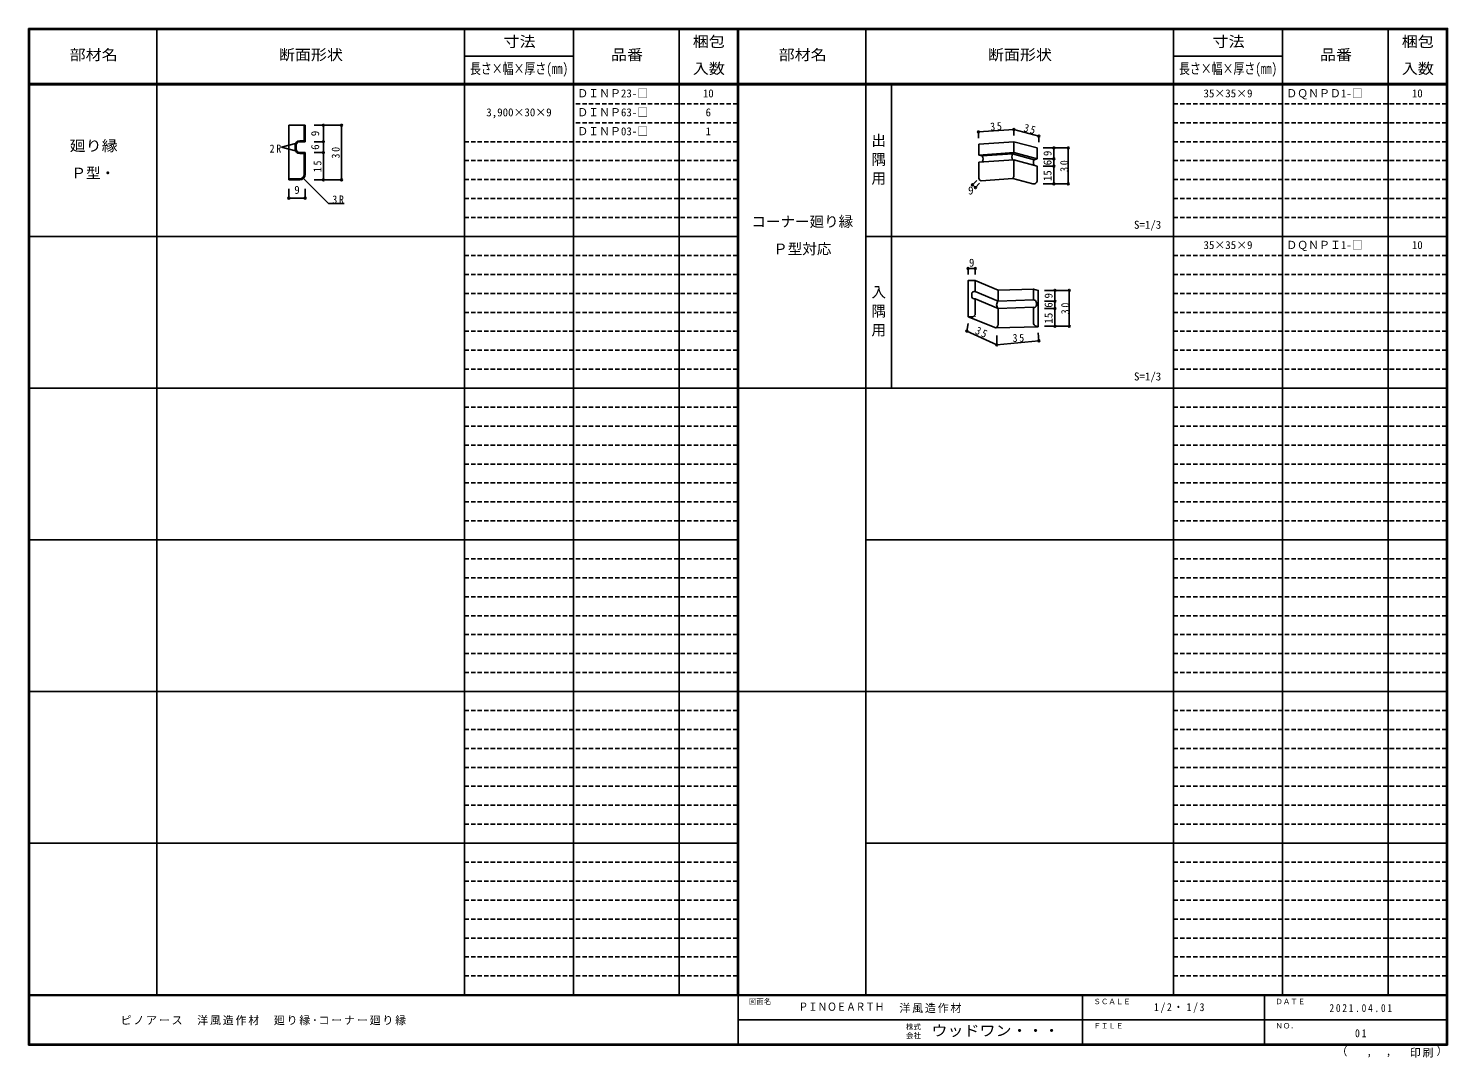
# Model space of a CAD drawing. Units: millimetres, scale not verified, with parts at other scales. Extents: x -600 to 570, y -431 to 418.
import ezdxf
from ezdxf.enums import TextEntityAlignment as Align

# ---------------------------------------------------------------- set-up
doc = ezdxf.new("R2010")
doc.units = ezdxf.units.MM
doc.header["$LTSCALE"] = 3
doc.header["$PDMODE"] = 32
doc.header["$PDSIZE"] = 1.5
doc.linetypes.add('DASHED1', pattern=[1.8, 1.2, -0.6])
for name, color, linetype in [('0-4', 3, 'Continuous'), ('0-A', 7, 'Continuous'), ('0-B', 7, 'Continuous'), ('1-4', 3, 'Continuous'), ('1-A', 7, 'Continuous'), ('1-B', 7, 'Continuous'), ('F-1', 7, 'DASHED1'), ('F-A', 7, 'Continuous')]:
    doc.layers.add(name, color=color, linetype=linetype)
doc.styles.add('ＭＳ ゴシック', font='')
doc.styles.get('ＭＳ ゴシック').set_extended_font_data('MS Gothic')

msp = doc.modelspace()

# ---------------------------------------------------------------- linework, layer by layer
at = {"layer": '0-4'}
for p, q in [((-385.309, 337.653), (-371.809, 337.653)), ((-385.309, 292.653), (-385.309, 337.653)), ((-372.559, 337.653), (-372.559, 324.903)), ((-371.809, 337.653), (-371.809, 324.153)), ((-380.059, 318.153), (-380.059, 321.153)), ((-379.309, 318.153), (-379.309, 321.153)), ((-376.309, 324.903), (-372.559, 324.903)), ((-376.309, 324.153), (-371.809, 324.153)), ((-376.309, 315.153), (-371.809, 315.153)), ((-376.309, 314.403), (-372.559, 314.403)), ((-372.559, 297.153), (-372.559, 314.403)), ((-371.809, 297.153), (-371.809, 315.153)), ((-376.309, 293.403), (-385.309, 293.403)), ((-376.309, 292.653), (-385.309, 292.653))]:
    msp.add_line(p, q, dxfattribs=at)
for centre, radius, start, end in [((-376.309, 321.153), 3.75, 90, 180), ((-376.309, 318.153), 3.75, 180, 270), ((-376.309, 321.153), 3, 90, 180), ((-376.309, 318.153), 3, 180, 270), ((-376.309, 297.153), 3.75, 270, 0), ((-376.309, 297.153), 4.5, 270, 0)]:
    msp.add_arc(centre, radius, start, end, dxfattribs=at)
at = {"layer": '0-B', "color": 4}
for p, q in [((-341.809, 337.653), (-364.309, 337.653)), ((-356.809, 337.653), (-356.809, 292.653)), ((-379.759, 322.623), (-391.309, 319.653)), ((-379.762, 316.691), (-391.309, 319.653)), ((-356.809, 324.153), (-364.309, 324.153)), ((-356.809, 315.153), (-364.309, 315.153)), ((-374.434, 294.903), (-352.642, 273.111)), ((-385.309, 277.653), (-385.309, 285.153)), ((-371.809, 277.653), (-371.809, 285.153)), ((-385.309, 277.653), (-371.809, 277.653)), ((-352.642, 273.111), (-339.679, 273.111))]:
    msp.add_line(p, q, dxfattribs=at)
msp.add_lwpolyline([(-341.809, 337.653), (-341.809, 292.653), (-364.309, 292.653)], dxfattribs=at)
at = {"layer": '0-B'}
for p in [(-356.809, 337.653), (-341.809, 337.653), (-356.809, 324.153), (-356.809, 315.153), (-356.809, 292.653), (-341.809, 292.653), (-385.309, 277.653), (-371.809, 277.653)]:
    msp.add_point(p, dxfattribs=at)
at = {"layer": '1-4'}
for p, q in [((183.566, 322.15), (212.376, 324.147)), ((212.376, 324.147), (231.695, 318.971)), ((212.376, 315.147), (212.376, 324.147)), ((231.695, 309.971), (231.695, 318.971)), ((186.162, 312.455), (183.566, 313.15)), ((212.376, 309.147), (183.566, 307.15)), ((183.566, 294.15), (183.566, 307.15)), ((186.162, 312.455), (211.311, 314.042)), ((212.376, 315.147), (231.695, 309.971)), ((212.376, 296.147), (212.376, 309.147)), ((212.376, 309.147), (231.695, 303.971)), ((229.099, 309.275), (231.695, 309.971)), ((185.566, 291.854), (211.48, 293.851)), ((228.177, 289.377), (211.48, 293.851)), ((231.695, 291.577), (231.695, 303.971)), ((179.657, 200.661), (180.655, 200.661)), ((180.655, 200.661), (180.655, 209.661)), ((180.655, 209.661), (199.545, 201.674)), ((180.655, 200.661), (199.545, 192.674)), ((228.545, 202.674), (199.545, 201.674)), ((199.545, 201.674), (199.545, 192.674)), ((177.657, 196.661), (177.657, 198.661)), ((179.657, 194.661), (180.655, 194.661)), ((180.655, 194.661), (199.545, 186.674)), ((180.655, 182.661), (180.655, 194.661)), ((228.545, 193.674), (199.545, 192.674)), ((228.545, 187.674), (199.545, 186.674)), ((229.562, 193.402), (228.545, 193.674)), ((228.545, 174.976), (228.545, 187.674)), ((228.779, 187.612), (228.545, 187.674)), ((231.045, 189.35), (231.045, 191.47)), ((174.655, 179.661), (197.545, 170.603)), ((177.655, 179.661), (174.655, 179.661)), ((180.655, 179.661), (180.655, 180.005)), ((199.545, 186.674), (199.545, 174.674)), ((232.545, 171.603), (197.545, 170.603)), ((230.768, 172.079), (232.545, 171.603))]:
    msp.add_line(p, q, dxfattribs=at)
for points in [[(212.376, 315.147), (183.566, 313.15), (183.566, 322.15)], [(212.376, 315.147), (211.311, 314.042), (229.099, 309.275)], [(174.655, 179.661), (174.655, 209.661), (180.655, 209.661)], [(232.545, 171.603), (232.545, 201.603), (228.545, 202.674), (228.545, 193.674)]]:
    msp.add_lwpolyline(points, dxfattribs=at)
for centre, radius, start, end in [((182.91, 309.892), 4.14, 321.7629, 38.2371), ((217.762, 311.564), 6.911, 158.98988, 201.01012), ((233.076, 306.971), 4.596, 149.90558, 210.09442), ((186.101, 294.339), 2.542, 184.27062, 257.85144), ((209.772, 295.841), 2.622, 310.64563, 6.71137), ((228.743, 292.385), 3.061, 259.35347, 344.68721), ((179.657, 198.661), 2, 90, 180), ((179.657, 196.661), 2, 180, 270), ((202.101, 189.674), 3.942, 130.43692, 229.56308), ((229.245, 189.35), 1.8, 255, 0), ((229.045, 191.47), 2, 0, 75), ((177.655, 182.661), 3, 270, 0), ((195.056, 174.352), 4.5, 303.57205, 4.10892), ((231.545, 174.976), 3, 180, 255)]:
    msp.add_arc(centre, radius, start, end, dxfattribs=at)
at = {"layer": '1-B', "color": 4}
for p, q in [((183.221, 332.15), (212.376, 334.171)), ((183.221, 327.138), (183.221, 332.15)), ((212.376, 334.171), (232.989, 328.648)), ((212.376, 329.159), (212.376, 334.171)), ((232.989, 323.8), (232.989, 328.648)), ((257.272, 318.971), (236.695, 318.971)), ((245.431, 318.971), (245.431, 289.377)), ((257.272, 318.971), (257.272, 289.377)), ((245.431, 309.971), (236.695, 309.971)), ((245.431, 303.971), (236.695, 303.971)), ((178.369, 288.55), (181.77, 292.215)), ((178.369, 288.55), (180.806, 286.288)), ((180.806, 286.288), (184.208, 289.953)), ((257.272, 289.377), (236.695, 289.377)), ((174.655, 219.661), (180.655, 219.661)), ((174.655, 219.661), (174.655, 214.661)), ((180.655, 219.661), (180.655, 214.661)), ((258.122, 201.603), (237.545, 201.603)), ((246.281, 201.603), (246.281, 172.009)), ((258.122, 201.603), (258.122, 172.009)), ((246.281, 192.603), (237.545, 192.603)), ((246.281, 186.603), (237.545, 186.603)), ((174.655, 174.284), (173.671, 168.094)), ((173.671, 168.094), (198.277, 156.71)), ((198.277, 164.436), (198.277, 156.701)), ((232.545, 166.601), (233.05, 160.048)), ((258.122, 172.009), (237.545, 172.009)), ((198.277, 156.701), (233.05, 160.048))]:
    msp.add_line(p, q, dxfattribs=at)
at = {"layer": '1-B'}
for p in [(183.221, 332.15), (212.376, 334.171), (232.989, 328.648), (245.431, 318.971), (257.272, 318.971), (245.431, 309.971), (245.431, 303.971), (178.369, 288.55), (180.806, 286.288), (245.431, 289.377), (257.272, 289.377), (174.655, 219.661), (180.655, 219.661), (246.281, 201.603), (258.122, 201.603), (246.281, 192.603), (246.281, 186.603), (173.671, 168.094), (246.281, 172.009), (258.122, 172.009), (198.277, 156.71), (233.05, 160.048)]:
    msp.add_point(p, dxfattribs=at)
at = {"layer": 'F-1', "color": 6, "linetype": 'Continuous'}
for p, q in [((-600, 417.5), (-600, -420.5)), ((-600, 417), (570, 417)), ((-600, 416.5), (570, 416.5)), ((-599.5, 417.5), (-599.5, -420.5)), ((-599, 417.5), (-599, -420.5)), ((-15.5, 417.505), (-15.5, -379.5)), ((-15, 417.5), (-15, -379.5)), ((-14.5, 417.505), (-14.5, -379.5)), ((569, 417.5), (569, -420.5)), ((569.5, 417.5), (569.5, -420.5)), ((570, 372), (-600, 372)), ((570, 371), (-600, 371)), ((570, -379), (-600, -379)), ((570, -379.5), (-600, -379.5)), ((-15, -379.5), (-15, -419.5)), ((269, -379.5), (269, -419.5)), ((419, -379.5), (419, -419.5)), ((-15, -399.5), (569, -399.501)), ((570, -419.5), (-600, -419.5)), ((570, -420), (-600, -420)), ((570, -420.5), (-600, -420.5))]:
    msp.add_line(p, q, dxfattribs=at)
at = {"layer": 'F-1', "linetype": 'Continuous'}
for p, q in [((-494, 417.5), (-494, -379)), ((-240.5, 417.505), (-240.5, -379.5)), ((-150.5, 417.5), (-150.5, -379.505)), ((-63.5, 417.5), (-63.5, -379.505)), ((90.5, 417.505), (90.5, -379.5)), ((344, 417.5), (344, -379)), ((434, 417.5), (434, -379.505)), ((521, 417.5), (521, -379.505)), ((-240.5, 394.745), (-150.5, 394.745)), ((344, 394.745), (434, 394.745)), ((111.5, 371), (111.5, 121)), ((-14.5, 246), (-599, 246)), ((569, 246), (90.5, 246)), ((569, 121), (-599, 121)), ((-14.5, -4), (-599, -4)), ((569, -4), (90.5, -4)), ((569, -129), (-599, -129)), ((-14.5, -254), (-599, -254)), ((569, -254), (90.5, -254))]:
    msp.add_line(p, q, dxfattribs=at)
at = {"layer": 'F-1'}
for p, q in [((-15.5, 355.375), (-150.5, 355.375)), ((569, 355.375), (344, 355.375)), ((-15.5, 339.75), (-150.5, 339.75)), ((569, 339.75), (344, 339.75)), ((-15.5, 324.125), (-240.5, 324.125)), ((569, 324.125), (344, 324.125)), ((-15.5, 308.5), (-240.5, 308.5)), ((569, 308.5), (344, 308.5)), ((-15.5, 292.875), (-240.5, 292.875)), ((569, 292.875), (344, 292.875)), ((-15.5, 277.25), (-240.5, 277.25)), ((569, 277.25), (344, 277.25)), ((-15.5, 261.625), (-240.5, 261.625)), ((569, 261.625), (344, 261.625)), ((-15.5, 230.375), (-240.5, 230.375)), ((569, 230.375), (344, 230.375)), ((-15.5, 214.75), (-240.5, 214.75)), ((569, 214.75), (344, 214.75)), ((-15.5, 199.125), (-240.5, 199.125)), ((569, 199.125), (344, 199.125)), ((-15.5, 183.5), (-240.5, 183.5)), ((569, 183.5), (344, 183.5)), ((-15.5, 167.875), (-240.5, 167.875)), ((569, 167.875), (344, 167.875)), ((-15.5, 152.25), (-240.5, 152.25)), ((569, 152.25), (344, 152.25)), ((-15.5, 136.625), (-240.5, 136.625)), ((569, 136.625), (344, 136.625)), ((-15.5, 105.375), (-240.5, 105.375)), ((569, 105.375), (344, 105.375)), ((-15.5, 89.75), (-240.5, 89.75)), ((569, 89.75), (344, 89.75)), ((-15.5, 74.125), (-240.5, 74.125)), ((569, 74.125), (344, 74.125)), ((-15.5, 58.5), (-240.5, 58.5)), ((569, 58.5), (344, 58.5)), ((-15.5, 42.875), (-240.5, 42.875)), ((569, 42.875), (344, 42.875)), ((-15.5, 27.25), (-240.5, 27.25)), ((569, 27.25), (344, 27.25)), ((-15.5, 11.625), (-240.5, 11.625)), ((569, 11.625), (344, 11.625)), ((-15.5, -19.625), (-240.5, -19.625)), ((569, -19.625), (344, -19.625)), ((-15.5, -35.25), (-240.5, -35.25)), ((569, -35.25), (344, -35.25)), ((-15.5, -50.875), (-240.5, -50.875)), ((569, -50.875), (344, -50.875)), ((-15.5, -66.5), (-240.5, -66.5)), ((569, -66.5), (344, -66.5)), ((-15.5, -82.125), (-240.5, -82.125)), ((569, -82.125), (344, -82.125)), ((-15.5, -97.75), (-240.5, -97.75)), ((569, -97.75), (344, -97.75)), ((-15.5, -113.375), (-240.5, -113.375)), ((569, -113.375), (344, -113.375)), ((-15.5, -144.625), (-240.5, -144.625)), ((569, -144.625), (344, -144.625)), ((-15.5, -160.25), (-240.5, -160.25)), ((569, -160.25), (344, -160.25)), ((-15.5, -175.875), (-240.5, -175.875)), ((569, -175.875), (344, -175.875)), ((-15.5, -191.5), (-240.5, -191.5)), ((569, -191.5), (344, -191.5)), ((-15.5, -207.125), (-240.5, -207.125)), ((569, -207.125), (344, -207.125)), ((-15.5, -222.75), (-240.5, -222.75)), ((569, -222.75), (344, -222.75)), ((-15.5, -238.375), (-240.5, -238.375)), ((569, -238.375), (344, -238.375)), ((-15.5, -269.625), (-240.5, -269.625)), ((569, -269.625), (344, -269.625)), ((-15.5, -285.25), (-240.5, -285.25)), ((569, -285.25), (344, -285.25)), ((-15.5, -300.875), (-240.5, -300.875)), ((569, -300.875), (344, -300.875)), ((-15.5, -316.5), (-240.5, -316.5)), ((569, -316.5), (344, -316.5)), ((-15.5, -332.125), (-240.5, -332.125)), ((569, -332.125), (344, -332.125)), ((-15.5, -347.75), (-240.5, -347.75)), ((569, -347.75), (344, -347.75)), ((-15.5, -363.375), (-240.5, -363.375)), ((569, -363.375), (344, -363.375))]:
    msp.add_line(p, q, dxfattribs=at)
at = {"layer": 'F-1', "color": 6, "linetype": 'Continuous'}
msp.add_lwpolyline([(-600, 417.5), (570, 417.5), (570, -420.5)], dxfattribs=at)

# ---------------------------------------------------------------- texts
at = {"layer": '0-A', "style": 'ＭＳ ゴシック'}
for s, height, p in [('ＤＩＮＰ23-□', 6.598, (-147.5, 358.688)), ('10', 6.598, (-44, 358.688)), ('3,900×30×9', 6.598, (-222.5, 343.063)), ('ＤＩＮＰ63-□', 6.598, (-147.5, 343.063)), ('6', 6.598, (-41.75, 343.063)), ('ＤＩＮＰ03-□', 6.598, (-147.5, 327.438)), ('1', 6.598, (-41.75, 327.438)), ('Ｐ型・', 8.798, (-564.5, 291.25)), ('コーナー廻り縁', 8.798, (-4, 251.25)), ('Ｐ型対応', 8.798, (14, 228.75))]:
    msp.add_text(s, height=height, dxfattribs=at).set_placement(p, align=Align.BOTTOM_LEFT)
at = {"layer": '0-A', "style": 'ＭＳ ゴシック', "width": 1.1}
msp.add_text('廻り縁', height=8.798, dxfattribs=at).set_placement((-566, 313.75), align=Align.BOTTOM_LEFT)
at = {"layer": '0-B', "style": 'ＭＳ ゴシック'}
for s, p in [('9', (-358.309, 328.653)), ('6', (-358.309, 317.403))]:
    msp.add_text(s, height=6.598, rotation=90, dxfattribs=at).set_placement(p, align=Align.BOTTOM_LEFT)
msp.add_text('9', height=6.598, dxfattribs=at).set_placement((-380.809, 279.153), align=Align.BOTTOM_LEFT)
at = {"layer": '0-B', "char_height": 6.598, "attachment_point": 7, "style": 'ＭＳ ゴシック'}
for s, insert in [('\\T1.36;\\W0.9;2R', (-401.059, 315.153)), ('\\T1.36;\\W0.9;3R', (-349.429, 273.111))]:
    msp.add_mtext(s, dxfattribs=dict(at, insert=insert))
at = {"layer": '0-B', "char_height": 6.598, "attachment_point": 7, "rotation": 90, "style": 'ＭＳ ゴシック'}
for s, insert in [('\\T1.36;\\W0.9;30', (-343.309, 310.278)), ('\\T1.36;\\W0.9;15', (-358.309, 299.028))]:
    msp.add_mtext(s, dxfattribs=dict(at, insert=insert))
at = {"layer": '1-A', "style": 'ＭＳ ゴシック'}
for s, height, p in [('35×35×9', 6.598, (368.75, 358.688)), ('ＤＱＮＰＤ1-□', 6.598, (437, 358.688)), ('10', 6.598, (540.5, 358.688)), ('出', 8.798, (95, 318.125)), ('隅', 8.798, (95, 302.5)), ('用', 8.798, (95, 286.875)), ('S=1/3', 6.598, (311.45, 250.377)), ('35×35×9', 6.598, (368.75, 233.688)), ('ＤＱＮＰＩ1-□', 6.598, (437, 233.688)), ('10', 6.598, (540.5, 233.688)), ('入', 8.798, (95, 193.125)), ('隅', 8.798, (95, 177.5)), ('用', 8.798, (95, 161.875)), ('S=1/3', 6.598, (311.45, 125.377))]:
    msp.add_text(s, height=height, dxfattribs=at).set_placement(p, align=Align.BOTTOM_LEFT)
at = {"layer": '1-B', "style": 'ＭＳ ゴシック'}
for s, p in [('9', (245.431, 312.273)), ('6', (245.431, 304.653)), ('15', (245.431, 291.602)), ('9', (246.281, 194.905)), ('6', (246.281, 187.285)), ('15', (246.281, 174.234))]:
    msp.add_text(s, height=6.598, rotation=90, dxfattribs=at).set_placement(p, align=Align.BOTTOM_LEFT)
for p in [(174.681, 278.647), (175.405, 219.161)]:
    msp.add_text('9', height=6.598, dxfattribs=at).set_placement(p, align=Align.BOTTOM_LEFT)
at = {"layer": '1-B', "char_height": 6.598, "attachment_point": 7, "style": 'ＭＳ ゴシック'}
for s, insert, rotation in [('\\T1.36;\\W0.9;35', (193.188, 333.112), 3.965), ('\\T1.36;\\W0.9;35', (219.985, 332.641), 345), ('\\T1.36;\\W0.9;30', (257.272, 299.299), 90), ('\\T1.36;\\W0.9;30', (258.122, 181.931), 90), ('\\T1.36;\\W0.9;35', (179.881, 166.065), 335.606), ('\\T1.36;\\W0.9;35', (211.474, 158.943), 1.637)]:
    msp.add_mtext(s, dxfattribs=dict(at, insert=insert, rotation=rotation))
at = {"layer": 'F-A', "style": 'ＭＳ ゴシック'}
for s, height, width, p in [('寸法', 8.798, 1.1, (-208.25, 399.623)), ('梱包', 8.798, 1.1, (-52.25, 399.625)), ('寸法', 8.798, 1.1, (376.25, 399.623)), ('梱包', 8.798, 1.1, (532.25, 399.625)), ('部材名', 8.798, 1.1, (-566, 388.75)), ('断面形状', 8.798, 1.1, (-393.5, 388.75)), ('品番', 8.798, 1.1, (-119.75, 388.75)), ('部材名', 8.798, 1.1, (18.5, 388.75)), ('断面形状', 8.798, 1.1, (191, 388.75)), ('品番', 8.798, 1.1, (464.75, 388.748)), ('長さ×幅×厚さ(㎜)', 8.798, 0.75, (-236, 377.373)), ('入数', 8.798, 1.1, (-52.25, 377.375)), ('長さ×幅×厚さ(㎜)', 8.798, 0.75, (348.5, 377.373)), ('入数', 8.798, 1.1, (532.25, 377.375)), ('ＰＩＮＯＥＡＲＴＨ', 6.598, 0.85, (35, -394.079)), ('ウッドワン・・・', 8.798, 1.1, (144.5, -415.5))]:
    msp.add_text(s, height=height, dxfattribs=dict(at, width=width)).set_placement(p, align=Align.BOTTOM_LEFT)
for s, height, p in [('図面名', 4.399, (-6, -388)), ('ＳＣＡＬＥ', 4.399, (278, -388)), ('ＤＡＴＥ', 4.399, (428, -388)), ('株式', 4.399, (123.5, -408.9)), ('ＦＩＬＥ', 4.399, (278, -408)), ('ＮＯ．', 4.399, (428, -408)), ('会社', 4.399, (123.5, -416.1)), ('（', 6.598, (478.403, -430.831)), ('）', 6.598, (560.84, -430.413)), (',', 6.598, (503.128, -430.831)), (',', 6.598, (519.02, -430.553))]:
    msp.add_text(s, height=height, dxfattribs=at).set_placement(p, align=Align.BOTTOM_LEFT)
at = {"layer": 'F-A', "char_height": 6.598, "attachment_point": 7, "style": 'ＭＳ ゴシック'}
for s, insert in [('\\T1.17;洋風造作材', (118.042, -394)), ('\\T1.33;\\W0.9;1/2・1/3', (327.875, -394)), ('\\T1.17;ピノアース\u3000洋風造作材\u3000廻り縁･コーナー廻り縁', (-524, -404)), ('\\T1.39;\\W0.85;2021.04.01', (472.625, -393.25)), ('\\T1.36;\\W0.9;01', (493.625, -414)), ('\\T1.17;印刷', (538.815, -430.692))]:
    msp.add_mtext(s, dxfattribs=dict(at, insert=insert))

doc.saveas('drawing.dxf')
